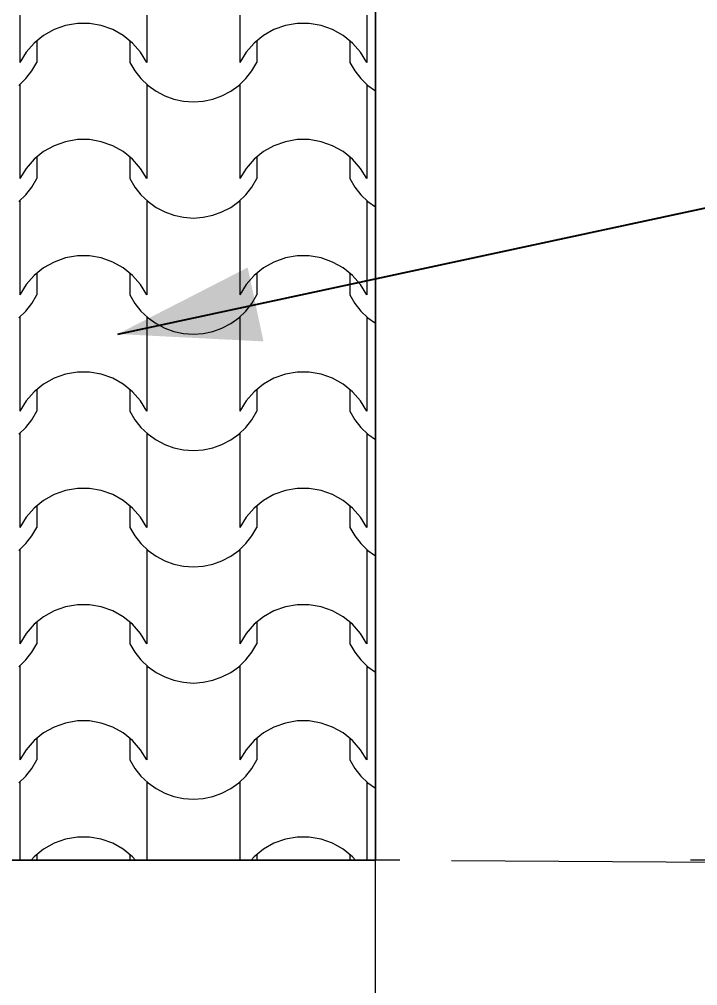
# Model space of a CAD drawing. Header units: millimetres. Extents: x 318905 to 439572, y -5133 to 105868.
# Drawn here: x 406439 to 407317, y 5661 to 6910 of the extents above; entities that cross this region are included whole.
import ezdxf

# ---------------------------------------------------------------- set-up
doc = ezdxf.new("R2010")
doc.units = ezdxf.units.MM
doc.header["$MEASUREMENT"] = 0
doc.linetypes.add('AStair_dashed', pattern=[1800, 800, -1000])
for name, color, linetype, lineweight in [('0_Stylo_No__98', 154, 'Continuous', 0), ('2D -  Dessin général_Stylo_No__1', 7, 'Continuous', 5), ('INTI_Etiquettes_Stylo_No__1', 7, 'Continuous', 5), ('OMBRES_Stylo_No__1', 7, 'Continuous', 5)]:
    doc.layers.add(name, color=color, linetype=linetype, lineweight=lineweight)
doc.layers.add('2D -  Dessin général_Stylo_No__81', color=7, linetype='Continuous', lineweight=13, true_color=0x6a6a6a)
doc.layers.add('OMBRES_Stylo_No__82', color=7, linetype='Continuous', lineweight=13, true_color=0xaaaaaa)
doc.styles.add('STYLE_GENERE_3', font='')
doc.styles.get('STYLE_GENERE_3').set_extended_font_data('Arial')
doc.dimstyles.new('STYLE_GENERE__1', dxfattribs={"dimtxt": 200, "dimasz": 142.5, "dimexe": 0.18, "dimexo": 500, "dimgap": 0.09, "dimtad": 0, "dimtih": 1, "dimtoh": 1, "dimlfac": 0.001, "dimzin": 0, "dimdsep": 46, "dimtxsty": 'STYLE_GENERE_3', "dimblk": 'ARROWHEAD_6', "dimblk1": 'ARROWHEAD_6', "dimblk2": 'ARROWHEAD_6', "dimcen": 0.09, "dimclrd": 154, "dimclre": 154, "dimclrt": 154, "dimazin": 0, "dimtfac": 1, "dimtdec": 4, "dimtmove": 0, "dimatfit": 3, "dimfxl": 0, "dimtolj": 1, "dimtzin": 0, "dimarcsym": 0})
doc.dimstyles.new('STYLE_GENERE__3', dxfattribs={"dimtxt": 0.18, "dimasz": 182.4, "dimexe": 0.18, "dimexo": 0.0625, "dimgap": 0.09, "dimtad": 0, "dimtih": 1, "dimtoh": 1, "dimdec": 4, "dimzin": 0, "dimdsep": 46, "dimcen": 0.09, "dimadec": 0, "dimazin": 0, "dimtfac": 1, "dimtdec": 4, "dimtmove": 0, "dimatfit": 3, "dimldrblk": 'ARROWHEAD_5', "dimfxl": 0, "dimtolj": 1, "dimtzin": 0, "dimarcsym": 0})

# ---------------------------------------------------------------- blocks, each defined once
blk = doc.blocks.new('*X109')
at = {"layer": 'OMBRES_Stylo_No__82', "linetype": 'Continuous'}
for p, q in [((406439.8, 6915.5), (406439.8, 6854.5)), ((406604, 6915.5), (406604, 6854.5)), ((406724.3, 6915.5), (406724.3, 6854.5)), ((406888.5, 6915.5), (406888.5, 6854.5)), ((406498.7, 6902.3), (406484, 6897.1)), ((406514.1, 6905), (406498.7, 6902.3)), ((406521.9, 6905), (406514.1, 6905)), ((406529.7, 6905), (406521.9, 6905)), ((406545.1, 6902.3), (406529.7, 6905)), ((406559.9, 6897.1), (406545.1, 6902.3)), ((406783.2, 6902.3), (406768.5, 6897.1)), ((406798.6, 6905), (406783.2, 6902.3)), ((406806.4, 6905), (406798.6, 6905)), ((406814.2, 6905), (406806.4, 6905)), ((406829.6, 6902.3), (406814.2, 6905)), ((406844.3, 6897.1), (406829.6, 6902.3)), ((406470.3, 6889.5), (406458.2, 6879.6)), ((406484, 6897.1), (406470.3, 6889.5)), ((406573.5, 6889.5), (406559.9, 6897.1)), ((406585.6, 6879.6), (406573.5, 6889.5)), ((406754.8, 6889.5), (406742.7, 6879.6)), ((406768.5, 6897.1), (406754.8, 6889.5)), ((406858, 6889.5), (406844.3, 6897.1)), ((406870.1, 6879.6), (406858, 6889.5)), ((406458.2, 6879.6), (406447.9, 6867.8)), ((406461.8, 6882.5), (406461.8, 6854.5)), ((406582, 6882.5), (406582, 6854.5)), ((406595.9, 6867.8), (406585.6, 6879.6)), ((406742.7, 6879.6), (406732.4, 6867.8)), ((406746.3, 6882.5), (406746.3, 6854.5)), ((406866.5, 6882.5), (406866.5, 6854.5)), ((406880.4, 6867.8), (406870.1, 6879.6)), ((406447.9, 6867.8), (406439.8, 6854.5)), ((406604, 6854.5), (406595.9, 6867.8)), ((406732.4, 6867.8), (406724.3, 6854.5)), ((406888.5, 6854.5), (406880.4, 6867.8)), ((406455.4, 6843.5), (406461.8, 6854.5)), ((406582, 6854.5), (406588.5, 6843.5)), ((406739.8, 6843.5), (406746.3, 6854.5)), ((406866.5, 6854.5), (406873, 6843.5)), ((406447.5, 6833.6), (406455.4, 6843.5)), ((406588.5, 6843.5), (406596.4, 6833.6)), ((406732, 6833.6), (406739.8, 6843.5)), ((406873, 6843.5), (406880.8, 6833.6)), ((406438.3, 6824.8), (406447.5, 6833.6)), ((406439.8, 6826.1), (406439.8, 6765.1)), ((406596.4, 6833.6), (406605.6, 6824.8)), ((406604, 6826.1), (406604, 6765.1)), ((406605.6, 6824.8), (406615.9, 6817.4)), ((406712.5, 6817.4), (406722.8, 6824.8)), ((406722.8, 6824.8), (406732, 6833.6)), ((406724.3, 6826.1), (406724.3, 6765.1)), ((406880.8, 6833.6), (406890, 6824.8)), ((406888.5, 6826.1), (406888.5, 6765.1)), ((406890, 6824.8), (406899.6, 6817.9)), ((406615.9, 6817.4), (406627.1, 6811.5)), ((406627.1, 6811.5), (406639.1, 6807.2)), ((406689.3, 6807.2), (406701.2, 6811.5)), ((406701.2, 6811.5), (406712.5, 6817.4)), ((406639.1, 6807.2), (406651.5, 6804.5)), ((406651.5, 6804.5), (406664.2, 6803.7)), ((406664.2, 6803.7), (406676.8, 6804.5)), ((406676.8, 6804.5), (406689.3, 6807.2)), ((406439.8, 6765.1), (406439.8, 6704.2)), ((406604, 6765.1), (406604, 6704.2)), ((406724.3, 6765.1), (406724.3, 6704.2)), ((406888.5, 6765.1), (406888.5, 6704.2)), ((406498.7, 6752), (406484, 6746.8)), ((406514.1, 6754.7), (406498.7, 6752)), ((406521.9, 6754.7), (406514.1, 6754.7)), ((406529.7, 6754.7), (406521.9, 6754.7)), ((406545.1, 6752), (406529.7, 6754.7)), ((406559.9, 6746.8), (406545.1, 6752)), ((406783.2, 6752), (406768.5, 6746.8)), ((406798.6, 6754.7), (406783.2, 6752)), ((406806.4, 6754.7), (406798.6, 6754.7)), ((406814.2, 6754.7), (406806.4, 6754.7)), ((406829.6, 6752), (406814.2, 6754.7)), ((406844.3, 6746.8), (406829.6, 6752)), ((406470.3, 6739.1), (406458.2, 6729.3)), ((406484, 6746.8), (406470.3, 6739.1)), ((406573.5, 6739.1), (406559.9, 6746.8)), ((406585.6, 6729.3), (406573.5, 6739.1)), ((406754.8, 6739.1), (406742.7, 6729.3)), ((406768.5, 6746.8), (406754.8, 6739.1)), ((406858, 6739.1), (406844.3, 6746.8)), ((406870.1, 6729.3), (406858, 6739.1)), ((406458.2, 6729.3), (406447.9, 6717.5)), ((406461.8, 6732.2), (406461.8, 6704.2)), ((406582, 6732.2), (406582, 6704.2)), ((406595.9, 6717.5), (406585.6, 6729.3)), ((406742.7, 6729.3), (406732.4, 6717.5)), ((406746.3, 6732.2), (406746.3, 6704.2)), ((406866.5, 6732.2), (406866.5, 6704.2)), ((406880.4, 6717.5), (406870.1, 6729.3)), ((406447.9, 6717.5), (406439.8, 6704.2)), ((406604, 6704.2), (406595.9, 6717.5)), ((406732.4, 6717.5), (406724.3, 6704.2)), ((406888.5, 6704.2), (406880.4, 6717.5)), ((406455.4, 6693.2), (406461.8, 6704.2)), ((406582, 6704.2), (406588.5, 6693.2)), ((406739.8, 6693.2), (406746.3, 6704.2)), ((406866.5, 6704.2), (406873, 6693.2)), ((406447.5, 6683.2), (406455.4, 6693.2)), ((406588.5, 6693.2), (406596.4, 6683.2)), ((406732, 6683.2), (406739.8, 6693.2)), ((406873, 6693.2), (406880.8, 6683.2)), ((406438.3, 6674.5), (406447.5, 6683.2)), ((406439.8, 6675.8), (406439.8, 6614.8)), ((406596.4, 6683.2), (406605.6, 6674.5)), ((406604, 6675.8), (406604, 6614.8)), ((406605.6, 6674.5), (406615.9, 6667.1)), ((406712.5, 6667.1), (406722.8, 6674.5)), ((406722.8, 6674.5), (406732, 6683.2)), ((406724.3, 6675.8), (406724.3, 6614.8)), ((406880.8, 6683.2), (406890, 6674.5)), ((406888.5, 6675.8), (406888.5, 6614.8)), ((406890, 6674.5), (406899.6, 6667.6)), ((406615.9, 6667.1), (406627.1, 6661.1)), ((406627.1, 6661.1), (406639.1, 6656.8)), ((406689.3, 6656.8), (406701.2, 6661.1)), ((406701.2, 6661.1), (406712.5, 6667.1)), ((406639.1, 6656.8), (406651.5, 6654.2)), ((406651.5, 6654.2), (406664.2, 6653.3)), ((406664.2, 6653.3), (406676.8, 6654.2)), ((406676.8, 6654.2), (406689.3, 6656.8)), ((406439.8, 6614.8), (406439.8, 6553.8)), ((406604, 6614.8), (406604, 6553.8)), ((406724.3, 6614.8), (406724.3, 6553.8)), ((406888.5, 6614.8), (406888.5, 6553.8)), ((406498.7, 6601.7), (406484, 6596.4)), ((406514.1, 6604.3), (406498.7, 6601.7)), ((406521.9, 6604.3), (406514.1, 6604.3)), ((406529.7, 6604.3), (406521.9, 6604.3)), ((406545.1, 6601.7), (406529.7, 6604.3)), ((406559.9, 6596.4), (406545.1, 6601.7)), ((406783.2, 6601.7), (406768.5, 6596.4)), ((406798.6, 6604.3), (406783.2, 6601.7)), ((406806.4, 6604.3), (406798.6, 6604.3)), ((406814.2, 6604.3), (406806.4, 6604.3)), ((406829.6, 6601.7), (406814.2, 6604.3)), ((406844.3, 6596.4), (406829.6, 6601.7)), ((406470.3, 6588.8), (406458.2, 6578.9)), ((406484, 6596.4), (406470.3, 6588.8)), ((406573.5, 6588.8), (406559.9, 6596.4)), ((406585.6, 6578.9), (406573.5, 6588.8)), ((406754.8, 6588.8), (406742.7, 6578.9)), ((406768.5, 6596.4), (406754.8, 6588.8)), ((406858, 6588.8), (406844.3, 6596.4)), ((406870.1, 6578.9), (406858, 6588.8)), ((406458.2, 6578.9), (406447.9, 6567.2)), ((406461.8, 6581.8), (406461.8, 6553.8)), ((406582, 6581.8), (406582, 6553.8)), ((406595.9, 6567.2), (406585.6, 6578.9)), ((406742.7, 6578.9), (406732.4, 6567.2)), ((406746.3, 6581.8), (406746.3, 6553.8)), ((406866.5, 6581.8), (406866.5, 6553.8)), ((406880.4, 6567.2), (406870.1, 6578.9)), ((406447.9, 6567.2), (406439.8, 6553.8)), ((406604, 6553.8), (406595.9, 6567.2)), ((406732.4, 6567.2), (406724.3, 6553.8)), ((406888.5, 6553.8), (406880.4, 6567.2)), ((406455.4, 6542.9), (406461.8, 6553.8)), ((406582, 6553.8), (406588.5, 6542.9)), ((406739.8, 6542.9), (406746.3, 6553.8)), ((406866.5, 6553.8), (406873, 6542.9)), ((406447.5, 6532.9), (406455.4, 6542.9)), ((406588.5, 6542.9), (406596.4, 6532.9)), ((406732, 6532.9), (406739.8, 6542.9)), ((406873, 6542.9), (406880.8, 6532.9)), ((406438.3, 6524.1), (406447.5, 6532.9)), ((406439.8, 6525.4), (406439.8, 6464.5)), ((406596.4, 6532.9), (406605.6, 6524.1)), ((406604, 6525.4), (406604, 6464.5)), ((406605.6, 6524.1), (406615.9, 6516.7)), ((406712.5, 6516.7), (406722.8, 6524.1)), ((406722.8, 6524.1), (406732, 6532.9)), ((406724.3, 6525.4), (406724.3, 6464.5)), ((406880.8, 6532.9), (406890, 6524.1)), ((406888.5, 6525.4), (406888.5, 6464.5)), ((406890, 6524.1), (406899.6, 6517.2)), ((406615.9, 6516.7), (406627.1, 6510.8)), ((406627.1, 6510.8), (406639.1, 6506.5)), ((406689.3, 6506.5), (406701.2, 6510.8)), ((406701.2, 6510.8), (406712.5, 6516.7)), ((406639.1, 6506.5), (406651.5, 6503.9)), ((406651.5, 6503.9), (406664.2, 6503)), ((406664.2, 6503), (406676.8, 6503.9)), ((406676.8, 6503.9), (406689.3, 6506.5)), ((406439.8, 6464.5), (406439.8, 6403.5)), ((406604, 6464.5), (406604, 6403.5)), ((406724.3, 6464.5), (406724.3, 6403.5)), ((406888.5, 6464.5), (406888.5, 6403.5)), ((406498.7, 6451.3), (406484, 6446.1)), ((406514.1, 6454), (406498.7, 6451.3)), ((406521.9, 6454), (406514.1, 6454)), ((406529.7, 6454), (406521.9, 6454)), ((406545.1, 6451.3), (406529.7, 6454)), ((406559.9, 6446.1), (406545.1, 6451.3)), ((406783.2, 6451.3), (406768.5, 6446.1)), ((406798.6, 6454), (406783.2, 6451.3)), ((406806.4, 6454), (406798.6, 6454)), ((406814.2, 6454), (406806.4, 6454)), ((406829.6, 6451.3), (406814.2, 6454)), ((406844.3, 6446.1), (406829.6, 6451.3)), ((406470.3, 6438.5), (406458.2, 6428.6)), ((406484, 6446.1), (406470.3, 6438.5)), ((406573.5, 6438.5), (406559.9, 6446.1)), ((406585.6, 6428.6), (406573.5, 6438.5)), ((406754.8, 6438.5), (406742.7, 6428.6)), ((406768.5, 6446.1), (406754.8, 6438.5)), ((406858, 6438.5), (406844.3, 6446.1)), ((406870.1, 6428.6), (406858, 6438.5)), ((406458.2, 6428.6), (406447.9, 6416.8)), ((406461.8, 6431.5), (406461.8, 6403.5)), ((406582, 6431.5), (406582, 6403.5)), ((406595.9, 6416.8), (406585.6, 6428.6)), ((406742.7, 6428.6), (406732.4, 6416.8)), ((406746.3, 6431.5), (406746.3, 6403.5)), ((406866.5, 6431.5), (406866.5, 6403.5)), ((406880.4, 6416.8), (406870.1, 6428.6)), ((406447.9, 6416.8), (406439.8, 6403.5)), ((406604, 6403.5), (406595.9, 6416.8)), ((406732.4, 6416.8), (406724.3, 6403.5)), ((406888.5, 6403.5), (406880.4, 6416.8)), ((406455.4, 6392.5), (406461.8, 6403.5)), ((406582, 6403.5), (406588.5, 6392.5)), ((406739.8, 6392.5), (406746.3, 6403.5)), ((406866.5, 6403.5), (406873, 6392.5)), ((406447.5, 6382.6), (406455.4, 6392.5)), ((406588.5, 6392.5), (406596.4, 6382.6)), ((406732, 6382.6), (406739.8, 6392.5)), ((406873, 6392.5), (406880.8, 6382.6)), ((406438.3, 6373.8), (406447.5, 6382.6)), ((406439.8, 6375.1), (406439.8, 6314.1)), ((406596.4, 6382.6), (406605.6, 6373.8)), ((406604, 6375.1), (406604, 6314.1)), ((406605.6, 6373.8), (406615.9, 6366.4)), ((406712.5, 6366.4), (406722.8, 6373.8)), ((406722.8, 6373.8), (406732, 6382.6)), ((406724.3, 6375.1), (406724.3, 6314.1)), ((406880.8, 6382.6), (406890, 6373.8)), ((406888.5, 6375.1), (406888.5, 6314.1)), ((406890, 6373.8), (406899.6, 6366.9)), ((406615.9, 6366.4), (406627.1, 6360.5)), ((406627.1, 6360.5), (406639.1, 6356.1)), ((406689.3, 6356.1), (406701.2, 6360.5)), ((406701.2, 6360.5), (406712.5, 6366.4)), ((406639.1, 6356.1), (406651.5, 6353.5)), ((406651.5, 6353.5), (406664.2, 6352.6)), ((406664.2, 6352.6), (406676.8, 6353.5)), ((406676.8, 6353.5), (406689.3, 6356.1)), ((406439.8, 6314.1), (406439.8, 6253.1)), ((406604, 6314.1), (406604, 6253.1)), ((406724.3, 6314.1), (406724.3, 6253.1)), ((406888.5, 6314.1), (406888.5, 6253.1)), ((406498.7, 6301), (406484, 6295.8)), ((406514.1, 6303.7), (406498.7, 6301)), ((406521.9, 6303.7), (406514.1, 6303.7)), ((406529.7, 6303.7), (406521.9, 6303.7)), ((406545.1, 6301), (406529.7, 6303.7)), ((406559.9, 6295.8), (406545.1, 6301)), ((406783.2, 6301), (406768.5, 6295.8)), ((406798.6, 6303.7), (406783.2, 6301)), ((406806.4, 6303.7), (406798.6, 6303.7)), ((406814.2, 6303.7), (406806.4, 6303.7)), ((406829.6, 6301), (406814.2, 6303.7)), ((406844.3, 6295.8), (406829.6, 6301)), ((406470.3, 6288.1), (406458.2, 6278.3)), ((406484, 6295.8), (406470.3, 6288.1)), ((406573.5, 6288.1), (406559.9, 6295.8)), ((406585.6, 6278.3), (406573.5, 6288.1)), ((406754.8, 6288.1), (406742.7, 6278.3)), ((406768.5, 6295.8), (406754.8, 6288.1)), ((406858, 6288.1), (406844.3, 6295.8)), ((406870.1, 6278.3), (406858, 6288.1)), ((406458.2, 6278.3), (406447.9, 6266.5)), ((406461.8, 6281.2), (406461.8, 6253.1)), ((406582, 6281.2), (406582, 6253.1)), ((406595.9, 6266.5), (406585.6, 6278.3)), ((406742.7, 6278.3), (406732.4, 6266.5)), ((406746.3, 6281.2), (406746.3, 6253.1)), ((406866.5, 6281.2), (406866.5, 6253.1)), ((406880.4, 6266.5), (406870.1, 6278.3)), ((406447.9, 6266.5), (406439.8, 6253.1)), ((406604, 6253.1), (406595.9, 6266.5)), ((406732.4, 6266.5), (406724.3, 6253.1)), ((406888.5, 6253.1), (406880.4, 6266.5)), ((406455.4, 6242.2), (406461.8, 6253.1)), ((406582, 6253.1), (406588.5, 6242.2)), ((406739.8, 6242.2), (406746.3, 6253.1)), ((406866.5, 6253.1), (406873, 6242.2)), ((406447.5, 6232.2), (406455.4, 6242.2)), ((406588.5, 6242.2), (406596.4, 6232.2)), ((406732, 6232.2), (406739.8, 6242.2)), ((406873, 6242.2), (406880.8, 6232.2)), ((406438.3, 6223.5), (406447.5, 6232.2)), ((406439.8, 6224.7), (406439.8, 6163.8)), ((406596.4, 6232.2), (406605.6, 6223.5)), ((406604, 6224.7), (406604, 6163.8)), ((406605.6, 6223.5), (406615.9, 6216)), ((406712.5, 6216), (406722.8, 6223.5)), ((406722.8, 6223.5), (406732, 6232.2)), ((406724.3, 6224.7), (406724.3, 6163.8)), ((406880.8, 6232.2), (406890, 6223.5)), ((406888.5, 6224.7), (406888.5, 6163.8)), ((406890, 6223.5), (406899.6, 6216.6)), ((406615.9, 6216), (406627.1, 6210.1)), ((406701.2, 6210.1), (406712.5, 6216)), ((406627.1, 6210.1), (406639.1, 6205.8)), ((406639.1, 6205.8), (406651.5, 6203.2)), ((406651.5, 6203.2), (406664.2, 6202.3)), ((406664.2, 6202.3), (406676.8, 6203.2)), ((406676.8, 6203.2), (406689.3, 6205.8)), ((406689.3, 6205.8), (406701.2, 6210.1)), ((406439.8, 6163.8), (406439.8, 6102.8)), ((406604, 6163.8), (406604, 6102.8)), ((406724.3, 6163.8), (406724.3, 6102.8)), ((406888.5, 6163.8), (406888.5, 6102.8)), ((406498.7, 6150.7), (406484, 6145.4)), ((406514.1, 6153.3), (406498.7, 6150.7)), ((406521.9, 6153.3), (406514.1, 6153.3)), ((406529.7, 6153.3), (406521.9, 6153.3)), ((406545.1, 6150.7), (406529.7, 6153.3)), ((406559.9, 6145.4), (406545.1, 6150.7)), ((406783.2, 6150.7), (406768.5, 6145.4)), ((406798.6, 6153.3), (406783.2, 6150.7)), ((406806.4, 6153.3), (406798.6, 6153.3)), ((406814.2, 6153.3), (406806.4, 6153.3)), ((406829.6, 6150.7), (406814.2, 6153.3)), ((406844.3, 6145.4), (406829.6, 6150.7)), ((406470.3, 6137.8), (406458.2, 6127.9)), ((406484, 6145.4), (406470.3, 6137.8)), ((406573.5, 6137.8), (406559.9, 6145.4)), ((406585.6, 6127.9), (406573.5, 6137.8)), ((406754.8, 6137.8), (406742.7, 6127.9)), ((406768.5, 6145.4), (406754.8, 6137.8)), ((406858, 6137.8), (406844.3, 6145.4)), ((406870.1, 6127.9), (406858, 6137.8)), ((406458.2, 6127.9), (406447.9, 6116.2)), ((406461.8, 6130.8), (406461.8, 6102.8)), ((406582, 6130.8), (406582, 6102.8)), ((406595.9, 6116.2), (406585.6, 6127.9)), ((406742.7, 6127.9), (406732.4, 6116.2)), ((406746.3, 6130.8), (406746.3, 6102.8)), ((406866.5, 6130.8), (406866.5, 6102.8)), ((406880.4, 6116.2), (406870.1, 6127.9)), ((406447.9, 6116.2), (406439.8, 6102.8)), ((406604, 6102.8), (406595.9, 6116.2)), ((406732.4, 6116.2), (406724.3, 6102.8)), ((406888.5, 6102.8), (406880.4, 6116.2)), ((406455.4, 6091.9), (406461.8, 6102.8)), ((406582, 6102.8), (406588.5, 6091.9)), ((406739.8, 6091.9), (406746.3, 6102.8)), ((406866.5, 6102.8), (406873, 6091.9)), ((406447.5, 6081.9), (406455.4, 6091.9)), ((406588.5, 6091.9), (406596.4, 6081.9)), ((406732, 6081.9), (406739.8, 6091.9)), ((406873, 6091.9), (406880.8, 6081.9)), ((406438.3, 6073.1), (406447.5, 6081.9)), ((406439.8, 6074.4), (406439.8, 6013.4)), ((406596.4, 6081.9), (406605.6, 6073.1)), ((406604, 6074.4), (406604, 6013.4)), ((406605.6, 6073.1), (406615.9, 6065.7)), ((406712.5, 6065.7), (406722.8, 6073.1)), ((406722.8, 6073.1), (406732, 6081.9)), ((406724.3, 6074.4), (406724.3, 6013.4)), ((406880.8, 6081.9), (406890, 6073.1)), ((406888.5, 6074.4), (406888.5, 6013.4)), ((406890, 6073.1), (406899.6, 6066.2)), ((406615.9, 6065.7), (406627.1, 6059.8)), ((406701.2, 6059.8), (406712.5, 6065.7)), ((406627.1, 6059.8), (406639.1, 6055.5)), ((406639.1, 6055.5), (406651.5, 6052.9)), ((406651.5, 6052.9), (406664.2, 6052)), ((406664.2, 6052), (406676.8, 6052.9)), ((406676.8, 6052.9), (406689.3, 6055.5)), ((406689.3, 6055.5), (406701.2, 6059.8)), ((406439.8, 6013.4), (406439.8, 5952.5)), ((406604, 6013.4), (406604, 5952.5)), ((406724.3, 6013.4), (406724.3, 5952.5)), ((406888.5, 6013.4), (406888.5, 5952.5)), ((406498.7, 6000.3), (406484, 5995.1)), ((406514.1, 6003), (406498.7, 6000.3)), ((406521.9, 6003), (406514.1, 6003)), ((406529.7, 6003), (406521.9, 6003)), ((406545.1, 6000.3), (406529.7, 6003)), ((406559.9, 5995.1), (406545.1, 6000.3)), ((406783.2, 6000.3), (406768.5, 5995.1)), ((406798.6, 6003), (406783.2, 6000.3)), ((406806.4, 6003), (406798.6, 6003)), ((406814.2, 6003), (406806.4, 6003)), ((406829.6, 6000.3), (406814.2, 6003)), ((406844.3, 5995.1), (406829.6, 6000.3)), ((406470.3, 5987.4), (406458.2, 5977.6)), ((406484, 5995.1), (406470.3, 5987.4)), ((406573.5, 5987.4), (406559.9, 5995.1)), ((406585.6, 5977.6), (406573.5, 5987.4)), ((406754.8, 5987.4), (406742.7, 5977.6)), ((406768.5, 5995.1), (406754.8, 5987.4)), ((406858, 5987.4), (406844.3, 5995.1)), ((406870.1, 5977.6), (406858, 5987.4)), ((406458.2, 5977.6), (406447.9, 5965.8)), ((406461.8, 5980.5), (406461.8, 5952.5)), ((406582, 5980.5), (406582, 5952.5)), ((406595.9, 5965.8), (406585.6, 5977.6)), ((406742.7, 5977.6), (406732.4, 5965.8)), ((406746.3, 5980.5), (406746.3, 5952.5)), ((406866.5, 5980.5), (406866.5, 5952.5)), ((406880.4, 5965.8), (406870.1, 5977.6)), ((406447.9, 5965.8), (406439.8, 5952.5)), ((406604, 5952.5), (406595.9, 5965.8)), ((406732.4, 5965.8), (406724.3, 5952.5)), ((406888.5, 5952.5), (406880.4, 5965.8)), ((406455.4, 5941.5), (406461.8, 5952.5)), ((406582, 5952.5), (406588.5, 5941.5)), ((406739.8, 5941.5), (406746.3, 5952.5)), ((406866.5, 5952.5), (406873, 5941.5)), ((406447.5, 5931.6), (406455.4, 5941.5)), ((406588.5, 5941.5), (406596.4, 5931.6)), ((406732, 5931.6), (406739.8, 5941.5)), ((406873, 5941.5), (406880.8, 5931.6)), ((406438.3, 5922.8), (406447.5, 5931.6)), ((406439.8, 5924.1), (406439.8, 5863.1)), ((406596.4, 5931.6), (406605.6, 5922.8)), ((406604, 5924.1), (406604, 5863.1)), ((406722.8, 5922.8), (406732, 5931.6)), ((406724.3, 5924.1), (406724.3, 5863.1)), ((406880.8, 5931.6), (406890, 5922.8)), ((406888.5, 5924.1), (406888.5, 5863.1)), ((406605.6, 5922.8), (406615.9, 5915.4)), ((406615.9, 5915.4), (406627.1, 5909.5)), ((406701.2, 5909.5), (406712.5, 5915.4)), ((406712.5, 5915.4), (406722.8, 5922.8)), ((406890, 5922.8), (406899.6, 5915.9)), ((406627.1, 5909.5), (406639.1, 5905.1)), ((406639.1, 5905.1), (406651.5, 5902.5)), ((406651.5, 5902.5), (406664.2, 5901.6)), ((406664.2, 5901.6), (406676.8, 5902.5)), ((406676.8, 5902.5), (406689.3, 5905.1)), ((406689.3, 5905.1), (406701.2, 5909.5)), ((406439.8, 5863.1), (406439.8, 5823)), ((406604, 5863.1), (406604, 5823)), ((406724.3, 5863.1), (406724.3, 5823)), ((406888.5, 5863.1), (406888.5, 5823)), ((406498.7, 5850), (406484, 5844.8)), ((406514.1, 5852.6), (406498.7, 5850)), ((406521.9, 5852.6), (406514.1, 5852.6)), ((406529.7, 5852.6), (406521.9, 5852.6)), ((406545.1, 5850), (406529.7, 5852.6)), ((406559.9, 5844.8), (406545.1, 5850)), ((406783.2, 5850), (406768.5, 5844.8)), ((406798.6, 5852.6), (406783.2, 5850)), ((406806.4, 5852.6), (406798.6, 5852.6)), ((406814.2, 5852.6), (406806.4, 5852.6)), ((406829.6, 5850), (406814.2, 5852.6)), ((406844.3, 5844.8), (406829.6, 5850)), ((406470.3, 5837.1), (406458.2, 5827.3)), ((406484, 5844.8), (406470.3, 5837.1)), ((406573.5, 5837.1), (406559.9, 5844.8)), ((406585.6, 5827.3), (406573.5, 5837.1)), ((406754.8, 5837.1), (406742.7, 5827.3)), ((406768.5, 5844.8), (406754.8, 5837.1)), ((406858, 5837.1), (406844.3, 5844.8)), ((406870.1, 5827.3), (406858, 5837.1)), ((406458.2, 5827.3), (406454.5, 5823)), ((406461.8, 5830.2), (406461.8, 5823)), ((406582, 5830.2), (406582, 5823)), ((406589.3, 5823), (406585.6, 5827.3)), ((406742.7, 5827.3), (406739, 5823)), ((406746.3, 5830.2), (406746.3, 5823)), ((406866.5, 5830.2), (406866.5, 5823)), ((406873.8, 5823), (406870.1, 5827.3))]:
    blk.add_line(p, q, dxfattribs=at)
blk = doc.blocks.new('Hachure_27', base_point=(0, 4000))
at = {"layer": 'OMBRES_Stylo_No__1', "linetype": 'Continuous'}
for p, q in [((406899.6, 7634.5), (406899.6, 5823)), ((406899.6, 5823), (399582.6, 5823))]:
    blk.add_line(p, q, dxfattribs=at)
at = {"layer": 'OMBRES_Stylo_No__82', "linetype": 'Continuous'}
blk.add_blockref('*X109', (0, 0), dxfattribs=at)
blk = doc.blocks.new('*D131')
at = {"layer": '0_Stylo_No__98', "linetype": 'Continuous'}
for p, q in [((408082.7, 7634.5), (408082.7, 7747)), ((408157.7, 7559.5), (408007.7, 7709.5)), ((408223.3, 7634.5), (407582.7, 7634.5)), ((408082.7, 3678.3), (408082.7, 7634.5)), ((408082.7, -552.4), (408082.7, 3403.7)), ((408007.7, -477.4), (408157.7, -627.4)), ((408582.7, -552.4), (407942.1, -552.4)), ((408082.7, -664.9), (408082.7, -552.4))]:
    blk.add_line(p, q, dxfattribs=at)
at = {"layer": '0_Stylo_No__98', "insert": (407815.8, 3441), "char_height": 200, "attachment_point": 7, "style": 'STYLE_GENERE_3'}
blk.add_mtext('\\A1;{\\pql;\\fArial|b0|i0|c0|p34;8,19}', dxfattribs=at)
blk = doc.blocks.new('ARROWHEAD_6')
at = {"color": 0, "linetype": 'Continuous', "lineweight": 0}
for p, q in [((-0.5, -0.5), (0.5, 0.5)), ((0, 0), (-1, 0))]:
    blk.add_line(p, q, dxfattribs=at)
blk = doc.blocks.new('*D132')
at = {"layer": '0_Stylo_No__98', "linetype": 'Continuous'}
for p, q in [((407498.8, 5932), (407498.1, 5819.5)), ((407572.7, 5744.1), (407423.6, 5895)), ((406998.1, 5822.4), (407638.7, 5818.7)), ((407498.1, 5819.5), (407480.2, 2742.4)), ((407478.6, 2467.7), (407460.7, -609.4)), ((407386.2, -534), (407535.3, -684.9)), ((406960.7, -606.5), (407601.4, -610.3)), ((407460.7, -609.4), (407460.1, -721.9))]:
    blk.add_line(p, q, dxfattribs=at)
at = {"layer": '0_Stylo_No__98', "insert": (407212.5, 2505), "char_height": 200, "attachment_point": 7, "style": 'STYLE_GENERE_3'}
blk.add_mtext('\\A1;{\\pql;\\fArial|b0|i0|c0|p34;6,43}', dxfattribs=at)
blk = doc.blocks.new('ARROWHEAD_5')
at = {"linetype": 'Continuous', "lineweight": 0}
blk.add_hatch(color=0, dxfattribs=at).paths.add_polyline_path([(-1, 0.2679), (0, 0), (-1, -0.2679)])
at = {"color": 0, "linetype": 'Continuous', "lineweight": 0}
blk.add_line((0, 0), (-1, 0), dxfattribs=at)

msp = doc.modelspace()

# ---------------------------------------------------------------- linework, layer by layer
at = {"layer": '2D -  Dessin général_Stylo_No__1', "linetype": 'Continuous'}
for p, q in [((406899.616, 5523.012), (406899.616, 7634.516)), ((391104.519, 5822.959), (406899.616, 5823.012))]:
    msp.add_line(p, q, dxfattribs=at)
at = {"layer": '2D -  Dessin général_Stylo_No__81', "linetype": 'AStair_dashed'}
for p, q in [((408107.402, 5822.824), (406599.616, 5822.819)), ((408731.188, 5822.812), (406776.871, 5822.806))]:
    msp.add_line(p, q, dxfattribs=at)

# ---------------------------------------------------------------- block references
at = {"layer": 'OMBRES_Stylo_No__82', "linetype": 'Continuous'}
msp.add_blockref('Hachure_27', (0, 4000), dxfattribs=at)

# ---------------------------------------------------------------- dimensions: what is measured, and where the dimension line sits
at = {"color": 154, "linetype": 'Continuous', "lineweight": 0}
for base, p1, p2, angle, picture, middle in [((408082.725, 7634.463), (408761.305, -552.434), (391104.519, 7634.463), 90, '*D131', (408110.923, 3541.014)), ((407460.74, -609.433), (406899.616, 5823.012), (406599.616, -604.425), 269.666807, '*D132', (407507.631, 2605.05))]:
    dim = msp.add_linear_dim(base=base, p1=p1, p2=p2, angle=angle, dimstyle='STYLE_GENERE__1', dxfattribs=at)
    dim.commit()
    dim.dimension.update_dxf_attribs({"geometry": picture, "text_midpoint": middle, "dimtype": 160})

# ---------------------------------------------------------------- leaders
at = {"layer": 'INTI_Etiquettes_Stylo_No__1', "linetype": 'Continuous', "annotation_type": 0, "has_hookline": 1, "hookline_direction": 0, "text_width": 2609.72}
msp.add_leader([(406566.343, 6503.241), (408279.637, 6870.721), (408819.547, 6870.721)], dimstyle='STYLE_GENERE__3', dxfattribs=at)

doc.saveas('drawing.dxf')
